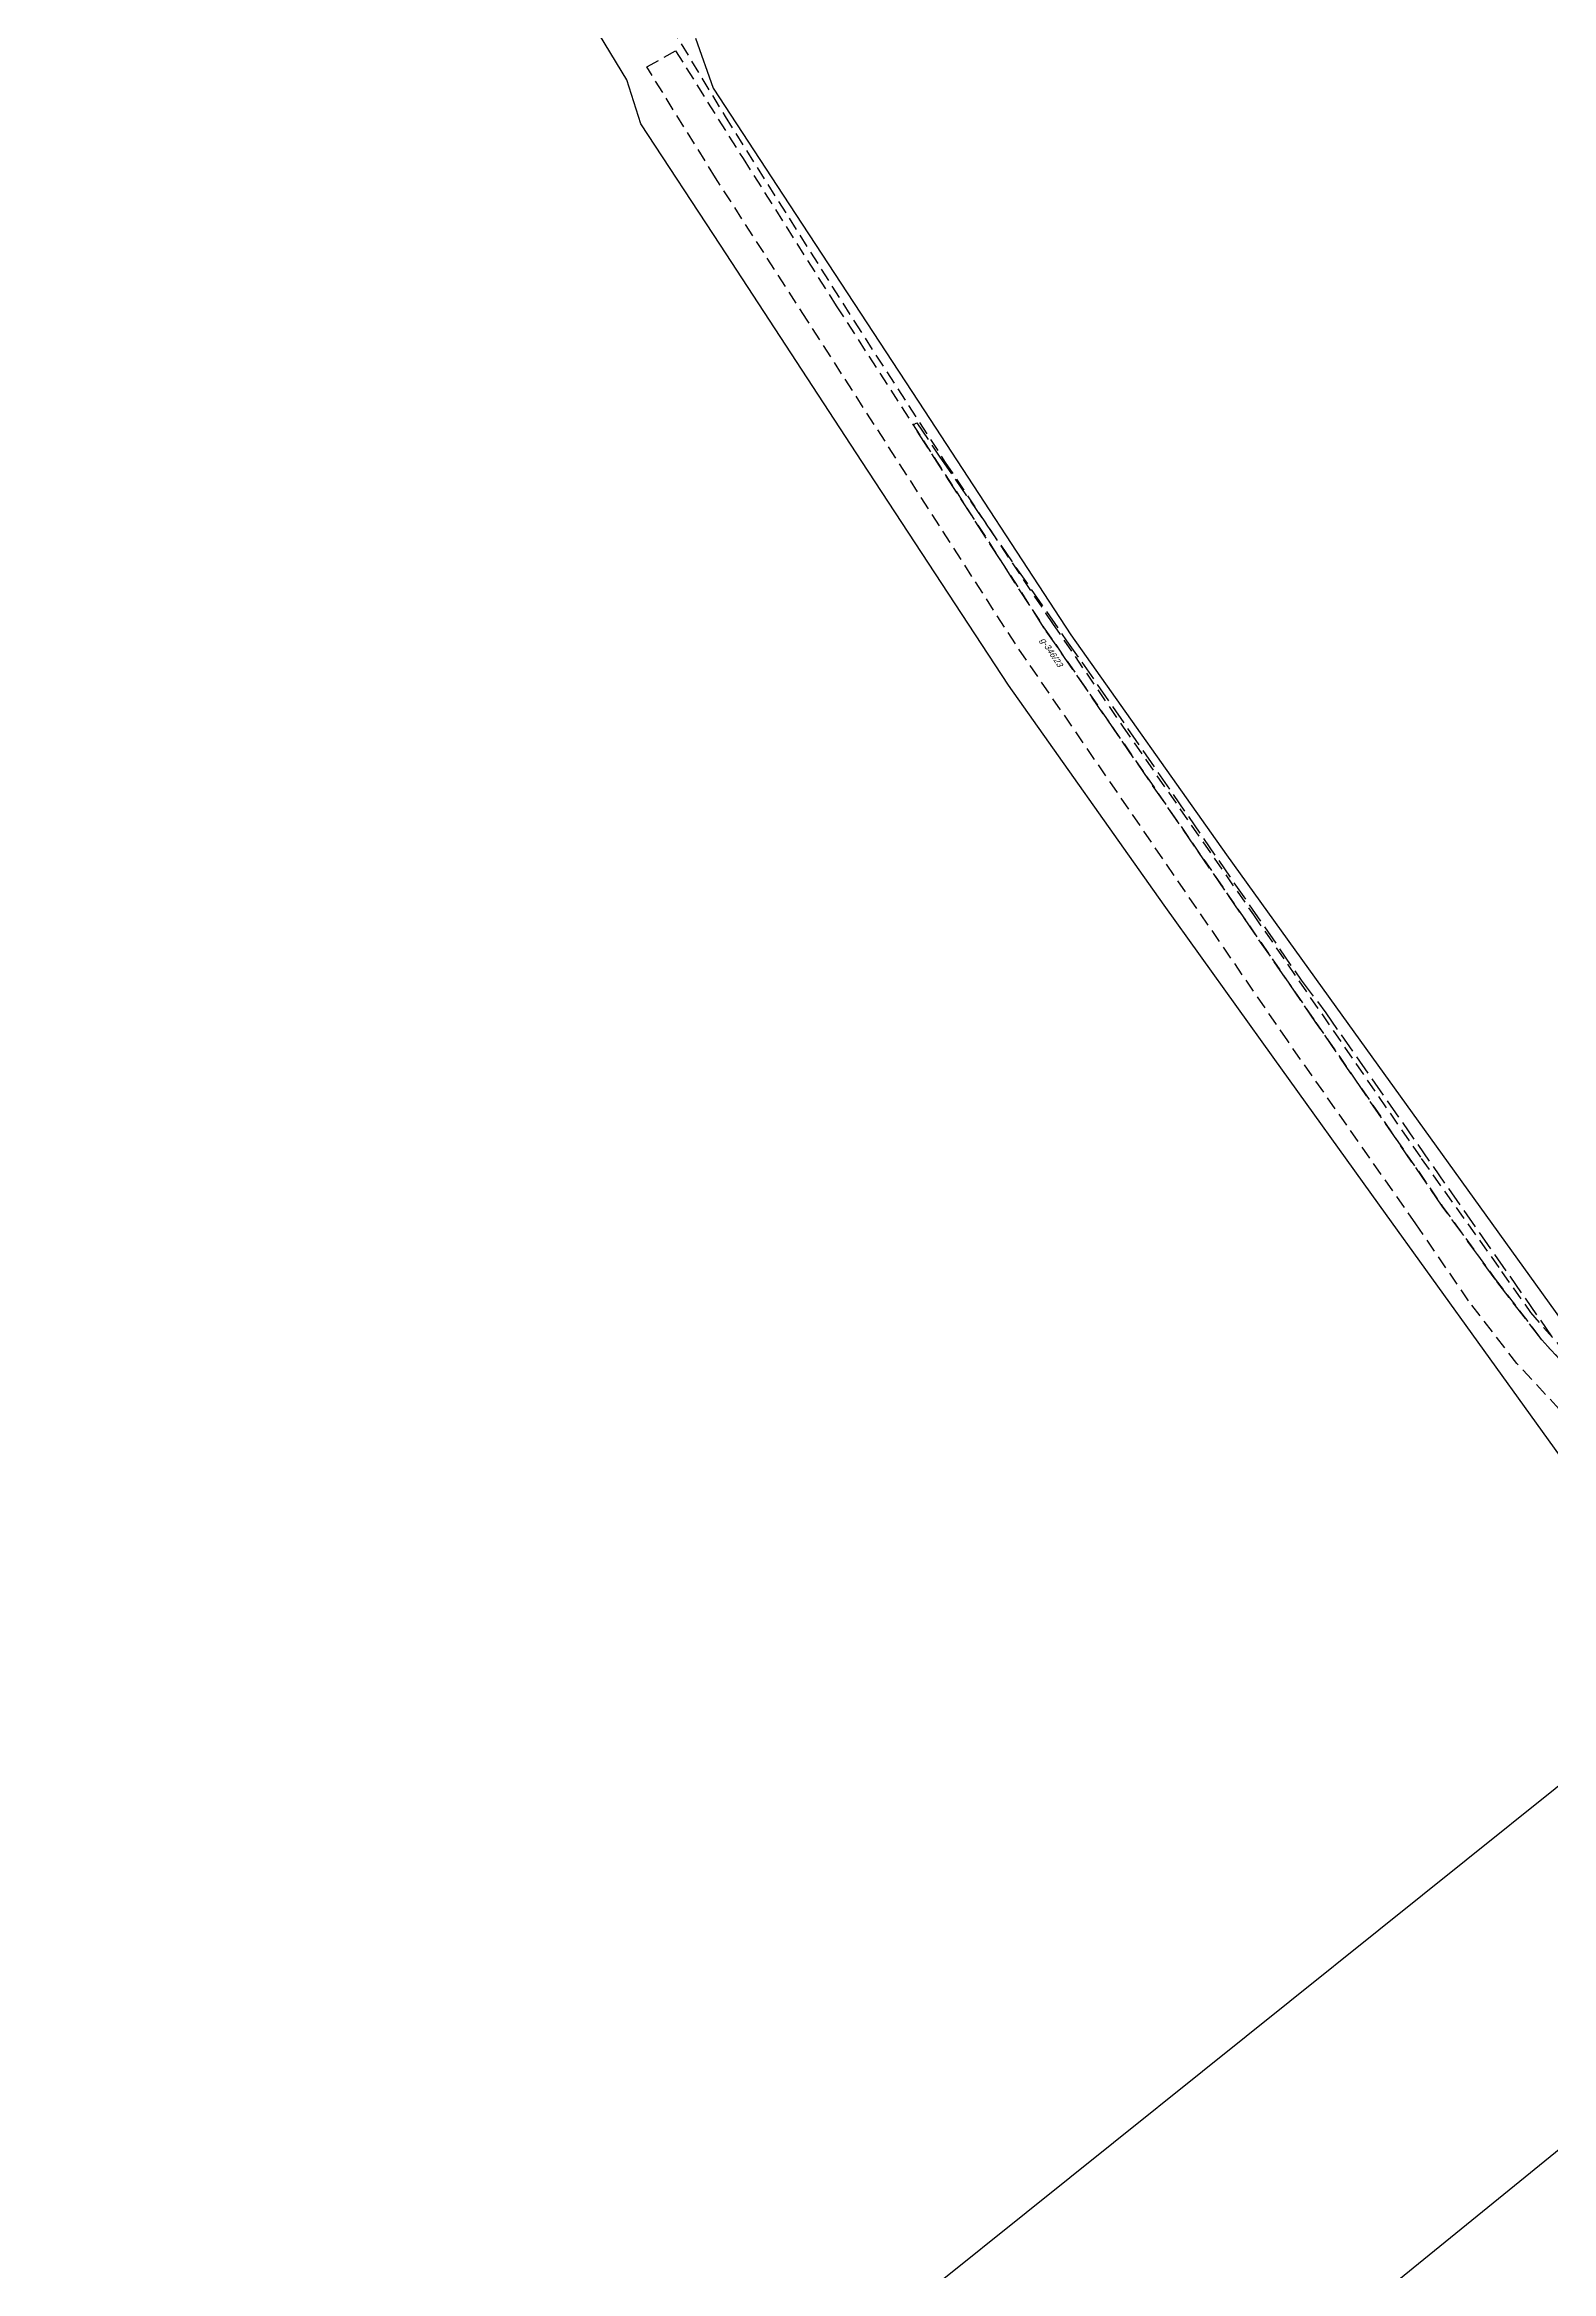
# Model space of a CAD drawing. Header units: metres. Extents: x 7542702 to 7555152, y 5804026 to 5815503.
# Drawn here: x 7543980.7 to 7544205.7, y 5809003.7 to 5809336.4 of the extents above; entities that cross this region are included whole.
import ezdxf

# ---------------------------------------------------------------- set-up
doc = ezdxf.new("R2010")
doc.units = ezdxf.units.M
doc.linetypes.add('4003', pattern=[3, 2, -1])
doc.linetypes.add('4004', pattern=[4, 3, -1])
for name, color, linetype in [('Drogi', 135, 'Continuous'), ('Dzialki', 165, 'Continuous'), ('Ewidencja_drog', 135, 'Continuous'), ('Projekty', 252, 'Continuous')]:
    doc.layers.add(name, color=color, linetype=linetype)
doc.styles.get("Standard").update_dxf_attribs({"font": 'arial.ttf'})

msp = doc.modelspace()

# ---------------------------------------------------------------- linework, layer by layer
at = {"layer": 'Drogi', "color": 8, "linetype": '4003'}
for p, q in [((7544070.61, 5809333.05, 119.82), (7544074.92, 5809335.44, 119.84)), ((7544074.92, 5809335.44, 119.84), (7544085, 5809319.35, 119.82)), ((7544080.9, 5809316.47, 119.79), (7544070.61, 5809333.05, 119.82)), ((7544085, 5809319.35, 119.82), (7544098.91, 5809297.38, 119.81)), ((7544094.57, 5809295.22, 119.84), (7544080.9, 5809316.47, 119.79)), ((7544125.67, 5809246.85, 119.79), (7544094.57, 5809295.22, 119.84)), ((7544098.91, 5809297.38, 119.81), (7544129.99, 5809249.21, 119.81)), ((7544129.99, 5809249.21, 119.81), (7544170.56, 5809190.3, 120.05)), ((7544166.35, 5809187.53, 120.04), (7544125.67, 5809246.85, 119.79)), ((7544170.56, 5809190.3, 120.05), (7544189.44, 5809162.85, 120.17)), ((7544185.49, 5809160.21, 120.15), (7544166.35, 5809187.53, 120.04)), ((7544189.44, 5809162.85, 120.17), (7544197.32, 5809151.96, 120.23)), ((7544193.36, 5809148.69, 120.19), (7544185.49, 5809160.21, 120.15)), ((7544197.32, 5809151.96, 120.23), (7544204.3, 5809142.87, 120.23)), ((7544200.59, 5809139.32, 120.21), (7544193.36, 5809148.69, 120.19)), ((7544204.3, 5809142.87, 120.23), (7544212.44, 5809133.98, 120.19)), ((7544208.93, 5809130.32, 120.32), (7544200.59, 5809139.32, 120.21))]:
    msp.add_line(p, q, dxfattribs=at)
at = {"layer": 'Dzialki'}
for p, q in [((7544067.63, 5809331.13), (7544055.83, 5809350.56)), ((7544077.89, 5809337.36), (7544080.52, 5809329.88)), ((7544069.73, 5809324.56), (7544067.63, 5809331.13)), ((7544080.52, 5809329.88), (7544090.97, 5809313.91)), ((7544081.6, 5809306.41), (7544069.73, 5809324.56)), ((7544090.97, 5809313.91), (7544112.07, 5809281.65)), ((7544102.74, 5809274.11), (7544081.6, 5809306.41)), ((7544112.07, 5809281.65), (7544133.96, 5809248.2)), ((7544124.63, 5809240.69), (7544102.74, 5809274.11)), ((7544133.96, 5809248.2), (7544157.18, 5809215.35)), ((7544147.9, 5809207.83), (7544124.63, 5809240.69)), ((7544157.18, 5809215.35), (7544173.53, 5809192.62)), ((7544164.18, 5809185.09), (7544147.9, 5809207.83)), ((7544173.53, 5809192.62), (7544189.42, 5809170.54)), ((7544180.07, 5809163.01), (7544164.18, 5809185.09)), ((7544189.42, 5809170.54), (7544219.49, 5809128.74)), ((7544211.34, 5809119.55), (7544180.07, 5809163.01)), ((7543920.49, 5808846.7), (7544240.44, 5809103.26)), ((7544211.91, 5809025.97), (7543943.06, 5808807.55))]:
    msp.add_line(p, q, dxfattribs=at)
at = {"layer": 'Ewidencja_drog', "color": 8, "linetype": '4004'}
for points in [[(7544212.44, 5809133.98, 120.19), (7544204.3, 5809142.87, 120.23), (7544197.32, 5809151.96, 120.23), (7544189.44, 5809162.85, 120.17), (7544170.56, 5809190.3, 120.05), (7544129.99, 5809249.21, 119.81), (7544110.39, 5809279.58, 0), (7544110.97, 5809279.89, 0)], [(7544110.97, 5809279.89, 0), (7544114.4, 5809274.75, 0), (7544133.32, 5809247.33, 0), (7544135.61, 5809244.1, 0), (7544168.37, 5809196.6, 0), (7544172.04, 5809191.72, 0), (7544206.34, 5809142.59, 0)]]:
    msp.add_polyline3d(points, dxfattribs=at)
at = {"layer": 'Projekty', "linetype": '4003'}
for p, q in [((7544057.18, 5809367.34), (7544082.3, 5809325.65)), ((7544082.3, 5809325.65), (7544091.87, 5809310.46)), ((7544091.87, 5809310.46), (7544101.59, 5809295.05)), ((7544101.59, 5809295.05), (7544115.2, 5809273.97)), ((7544115.2, 5809273.97), (7544130.17, 5809251.46)), ((7544130.17, 5809251.46), (7544131.21, 5809249.9)), ((7544131.21, 5809249.9), (7544141.69, 5809234.54)), ((7544141.69, 5809234.54), (7544161.22, 5809206.39)), ((7544161.22, 5809206.39), (7544186.29, 5809169.96)), ((7544186.29, 5809169.96), (7544198.3, 5809153.1)), ((7544198.3, 5809153.1), (7544202.6, 5809146.97)), ((7544202.6, 5809146.97), (7544213.74, 5809134.21))]:
    msp.add_line(p, q, dxfattribs=at)

# ---------------------------------------------------------------- texts
at = {"layer": 'Projekty', "oblique": 15}
msp.add_text('g-346/23', height=0.9, rotation=303.6254, dxfattribs=at).set_placement((7544129.32, 5809247.42))

doc.saveas('drawing.dxf')
